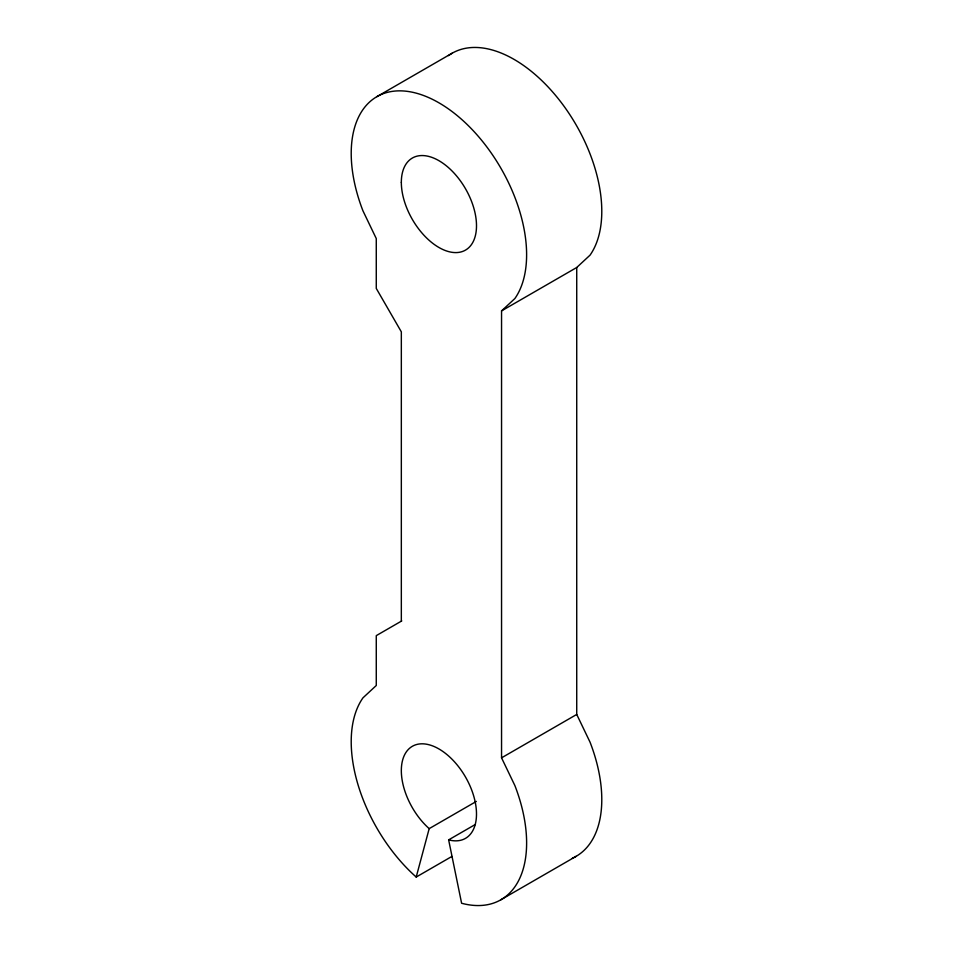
<?xml version="1.0" encoding="UTF-8"?>
<svg xmlns="http://www.w3.org/2000/svg" width="953" height="953" viewBox="0 0 953 953"><rect width="100%" height="100%" fill="white"/><g stroke="black" fill="none" stroke-linecap="round" stroke-linejoin="round"><path stroke-width="1.43" d="M451.889 856.449L416.211 877.046L429.184 828.634A53.154 30.687 60 0 1 408.122 749.666A53.154 30.687 60 0 1 469.698 785.212A53.154 30.687 60 0 1 448.637 839.867L461.609 903.253A124.033 71.606 60 0 0 514.87 785.546L501.552 757.838L501.552 310.892L514.87 298.551A124.033 71.606 60 0 0 438.916 102.805A124.033 71.606 60 0 0 362.962 210.851L376.268 238.56L376.268 288.425L401.332 331.835L401.332 621.165M501.552 310.892L576.732 267.495L590.038 255.154A124.033 71.606 60 0 0 565.355 108.106A124.033 71.606 60 0 0 448.458 55.608M376.9 96.658L452.067 53.261M401.749 620.927L376.268 635.639L376.268 685.505L362.962 697.846A124.033 71.606 60 0 0 416.211 877.046M501.552 757.838L576.732 714.44L576.732 267.495M429.184 828.634L476.333 801.425M448.637 839.867L475.404 824.428M500.933 899.739L576.1 856.342M576.732 714.44L590.038 742.149A124.033 71.606 60 0 1 572.265 858.296M401.332 182.368A53.154 30.687 60 0 0 457.702 252.509A53.154 30.687 60 0 0 457.702 177.329A53.154 30.687 60 0 0 401.332 182.368"/></g></svg>
